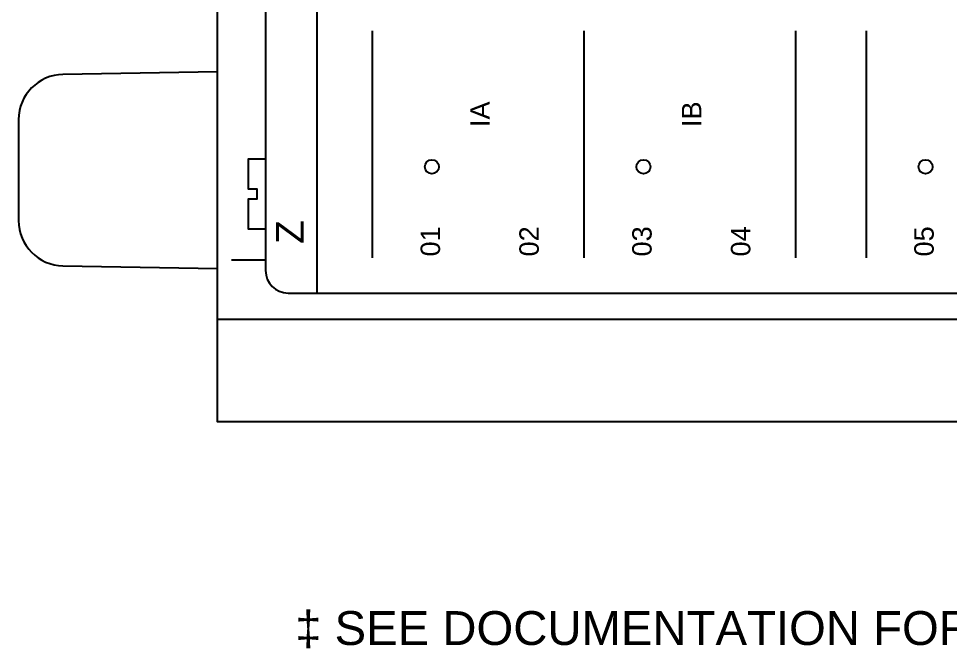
# Model space of a CAD drawing. Extents: x 1.1 to 23.7, y 0.2 to 17.2.
# Drawn here: x 8.346 to 11.648, y 0.776 to 3.008 of the extents above; entities that cross this region are included whole.
import ezdxf
from ezdxf.enums import TextEntityAlignment as Align

# ---------------------------------------------------------------- set-up
doc = ezdxf.new("R2010")
doc.units = 0
doc.header["$MEASUREMENT"] = 0
doc.layers.add('7_00______DWG_', color=7, linetype='CONTINUOUS')
doc.styles.add('ARIAL', font='arial.ttf')

msp = doc.modelspace()

# ---------------------------------------------------------------- linework, layer by layer
at = {"layer": '7_00______DWG_'}
for points in [[(14.1455, 1.5787), (9.0507, 1.5787), (9.0507, 8.8622), (14.1455, 8.8622)], [(9.4026, 8.3604), (9.4026, 2.0355)], [(9.6005, 2.1605), (9.6005, 2.9655)], [(10.3506, 2.1605), (10.3506, 2.9655)], [(11.1006, 2.1605), (11.1006, 2.9655)], [(11.3506, 2.1605), (11.3506, 2.9655)], [(9.2208, 2.2617), (9.1608, 2.2617), (9.1608, 2.3692), (9.1908, 2.3692), (9.1908, 2.4042), (9.1608, 2.4042), (9.1608, 2.5117), (9.2208, 2.5117)], [(9.2208, 2.1517), (9.1007, 2.1517)], [(9.0507, 1.9429), (14.1455, 1.9429)]]:
    msp.add_lwpolyline(points, dxfattribs=at)
msp.add_lwpolyline([(13.0107, 8.3604), (9.3008, 8.3604, 0.414214), (9.2208, 8.2804), (9.2208, 2.1155, 0.414212), (9.3008, 2.0355), (13.0107, 2.0355, 0.414211), (13.0907, 2.1155), (13.0907, 8.2804, 0.414219)], format="xyb", close=True, dxfattribs=at)
msp.add_lwpolyline([(9.0507, 2.8202), (8.5027, 2.8106, 0.409101), (8.3455, 2.6506), (8.3455, 2.2923, 0.409121), (8.5027, 2.1323), (9.0507, 2.1228)], format="xyb", dxfattribs=at)
for centre in [(9.8105, 2.4832), (10.5606, 2.4832), (11.5606, 2.4832)]:
    msp.add_circle(centre, 0.025, dxfattribs=at)

# ---------------------------------------------------------------- texts
at = {"layer": '7_00______DWG_', "style": 'ARIAL'}
for s, height, p in [('IA', 0.06883, (10.0155, 2.6241)), ('IB', 0.06883, (10.7655, 2.6241)), ('Z', 0.0983, (9.3559, 2.2102)), ('01', 0.06883, (9.8394, 2.1653)), ('02', 0.06883, (10.1894, 2.1653)), ('03', 0.06883, (10.5895, 2.1653)), ('04', 0.06883, (10.9395, 2.1653)), ('05', 0.06883, (11.5895, 2.1653))]:
    msp.add_text(s, height=height, rotation=90, dxfattribs=at).set_placement(p)
msp.add_text('‡ SEE DOCUMENTATION FOR INPUT VOLTAGE RATING', height=0.12, dxfattribs=at).set_placement((11.5609, 0.7881), align=Align.CENTER)

doc.saveas('drawing.dxf')
